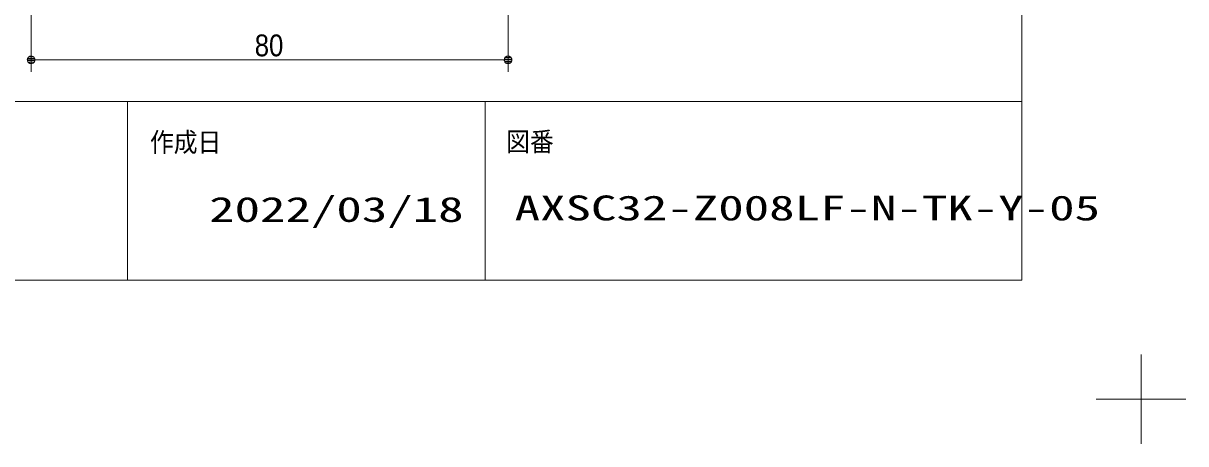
# Model space of a CAD drawing. Units: millimetres, scale not verified. Extents: x -6062 to 6062, y -3045 to 3045.
# Drawn here: x 538 to 2488, y -3045 to -2338 of the extents above; entities that cross this region are included whole.
import ezdxf
from ezdxf.enums import TextEntityAlignment as Align

# ---------------------------------------------------------------- set-up
doc = ezdxf.new("R2010")
doc.units = ezdxf.units.MM
doc.header["$LTSCALE"] = 20
for name, color, linetype, lineweight in [('0-0_1図面枠', 7, 'Continuous', 9), ('0-3_0', 7, 'Continuous', 9), ('0-5_2寸法-1', 7, 'Continuous', 9)]:
    doc.layers.add(name, color=color, linetype=linetype, lineweight=lineweight)
doc.styles.add('ＭＳ ゴシック', font='')
doc.styles.add('ＭＳ Ｐゴシック', font='')
doc.styles.get('ＭＳ ゴシック').set_extended_font_data('MS Gothic')
doc.styles.get('ＭＳ Ｐゴシック').set_extended_font_data('MS PGothic')

# ---------------------------------------------------------------- blocks, each defined once
blk = doc.blocks.new('_Dot')
at = {"layer": '0-3_0'}
for p, q in [((-10, 0), (-20, 0)), ((9.78, 2), (-9.78, 2)), ((7.99, 6), (-7.99, 6)), ((9.16, -3.98), (-9.16, -3.98)), ((6, -7.98), (-6, -7.98))]:
    blk.add_line(p, q, dxfattribs=at)
for points in [[(10, 0), (9.92, 1.25), (9.69, 2.49), (9.3, 3.68), (8.76, 4.82), (8.09, 5.88), (7.29, 6.85), (6.37, 7.71), (5.36, 8.44), (4.26, 9.05), (3.09, 9.51), (1.87, 9.82), (0.63, 9.98), (-0.63, 9.98), (-1.87, 9.82), (-3.09, 9.51), (-4.26, 9.05), (-5.36, 8.44), (-6.37, 7.71), (-7.29, 6.85), (-8.09, 5.88), (-8.76, 4.82), (-9.3, 3.68), (-9.69, 2.49), (-9.92, 1.25), (-10, 0), (0, 0)], [(-10, 0), (-9.92, -1.25), (-9.69, -2.49), (-9.3, -3.68), (-8.76, -4.82), (-8.09, -5.88), (-7.29, -6.85), (-6.37, -7.71), (-5.36, -8.44), (-4.26, -9.05), (-3.09, -9.51), (-1.87, -9.82), (-0.63, -9.98), (0.63, -9.98), (1.87, -9.82), (3.09, -9.51), (4.26, -9.05), (5.36, -8.44), (6.37, -7.71), (7.29, -6.85), (8.09, -5.88), (8.76, -4.82), (9.3, -3.68), (9.69, -2.49), (9.92, -1.25), (10, 0), (0, 0)]]:
    blk.add_lwpolyline(points, close=True, dxfattribs=at)
blk = doc.blocks.new('グループ-80')
at = {"layer": '0-0_1図面枠'}
for p, q in [((84000, -57900), (84000, -60900)), ((85500, -59400), (82500, -59400))]:
    blk.add_line(p, q, dxfattribs=at)
blk = doc.blocks.new('グループ-82')
at = {"layer": '0-0_1図面枠'}
for p, q in [((-80000, -49400), (80000, -49400)), ((50000, -49400), (50000, -55400)), ((62000, -49400), (62000, -55400))]:
    blk.add_line(p, q, dxfattribs=at)
blk.add_lwpolyline([(-80000, 55400), (80000, 55400), (80000, -55400), (-80000, -55400)], close=True, dxfattribs=at)
blk = doc.blocks.new('図面枠')
at = {"layer": '0-0_1図面枠'}
for name in ['グループ-80', 'グループ-82']:
    blk.add_blockref(name, (0, 0), dxfattribs=at)
at = {"layer": '0-0_1図面枠', "style": 'ＭＳ ゴシック', "width": 0.9}
for s, p in [('作成日', (50749.9, -51287.2)), ('図番', (62699.9, -51268.3))]:
    blk.add_text(s, height=650.9, dxfattribs=at).set_placement(p, align=Align.BOTTOM_LEFT)

msp = doc.modelspace()

# ---------------------------------------------------------------- linework, layer by layer
at = {"layer": '0-5_2寸法-1'}
for p, q in [((550.68, -1890), (550.68, -2420)), ((1350.68, -2320), (1350.68, -2420)), ((563.4, -2400), (1337.97, -2400))]:
    msp.add_line(p, q, dxfattribs=at)

# ---------------------------------------------------------------- block references
at = {"layer": '0-0_1図面枠', "xscale": 0.05, "yscale": 0.05}
msp.add_blockref('図面枠', (-1787.5, 0), dxfattribs=at)
at = {"layer": '0-5_2寸法-1', "xscale": 0.6356201, "yscale": 0.6356201, "rotation": 180}
msp.add_blockref('_Dot', (550.68, -2400), dxfattribs=at)
at = {"layer": '0-5_2寸法-1', "xscale": 0.6356201, "yscale": 0.6356201}
msp.add_blockref('_Dot', (1350.68, -2400), dxfattribs=at)

# ---------------------------------------------------------------- texts
at = {"layer": '0-0_1図面枠', "style": 'ＭＳ ゴシック', "width": 1.5}
for s, p in [('2022/03/18', (849.28, -2684.72)), ('AXSC32-Z008LF-N-TK-Y-05', (1361.76, -2682.24))]:
    msp.add_text(s, height=41.84, dxfattribs=at).set_placement(p, align=Align.BOTTOM_LEFT)
at = {"layer": '0-5_2寸法-1', "style": 'ＭＳ Ｐゴシック', "width": 0.9}
msp.add_text('80', height=36.66, dxfattribs=at).set_placement((925.8, -2404.96), align=Align.BOTTOM_LEFT)

doc.saveas('drawing.dxf')
